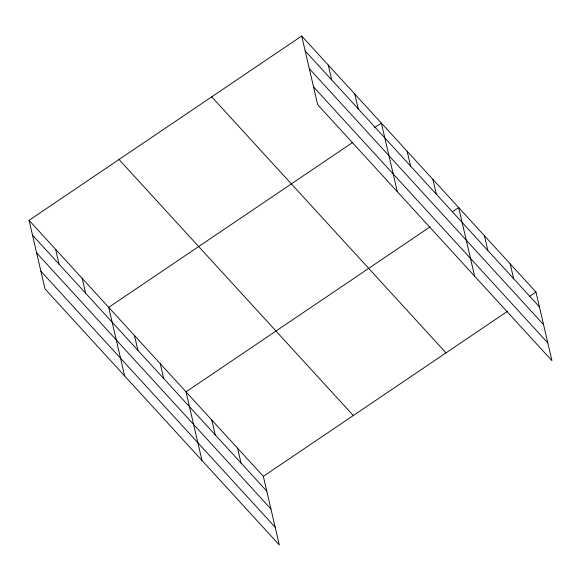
<?xml version="1.0" encoding="UTF-8"?>
<svg xmlns="http://www.w3.org/2000/svg" width="581" height="581" viewBox="0 0 581 581"><rect width="100%" height="100%" fill="white"/><g stroke="black" fill="none" stroke-linecap="round" stroke-linejoin="round"><path stroke-width="0.87" d="M29.05 220.315L263.338 476.347L279.308 544.978L45.02 288.946L29.05 220.315L301.692 36.022L535.98 292.054L551.95 360.685L317.662 104.653L301.692 36.022M352.856 142.33L108.705 307.364L124.683 375.994M374.6 127.631L381.347 123.07L397.317 191.701M430.172 226.822L186.022 391.855L201.992 460.486M452.664 211.615L458.663 207.562L474.633 276.193M263.338 476.347L507.489 311.314M529.233 296.615L535.98 292.054M305.141 50.867L539.437 306.899M309.274 68.616L543.562 324.648M313.529 86.903L547.818 342.935M211.716 96.838L446.005 352.87M119.018 159.499L353.313 415.531M32.507 235.16L266.795 491.192M36.632 252.909L270.928 508.941M40.888 271.196L275.183 527.228M510.205 263.89L513.662 278.735M484.438 235.726L487.887 250.571M432.889 179.398L436.346 194.243M407.121 151.234L410.578 166.086M354.795 94.057L358.252 108.901M328.243 65.036L331.7 79.887M237.571 448.183L241.021 463.028M211.796 420.019L215.253 434.864M160.254 363.691L163.704 378.536M134.48 335.527L137.937 350.379M82.153 278.35L85.61 293.194M55.602 249.329L59.059 264.181"/></g></svg>
